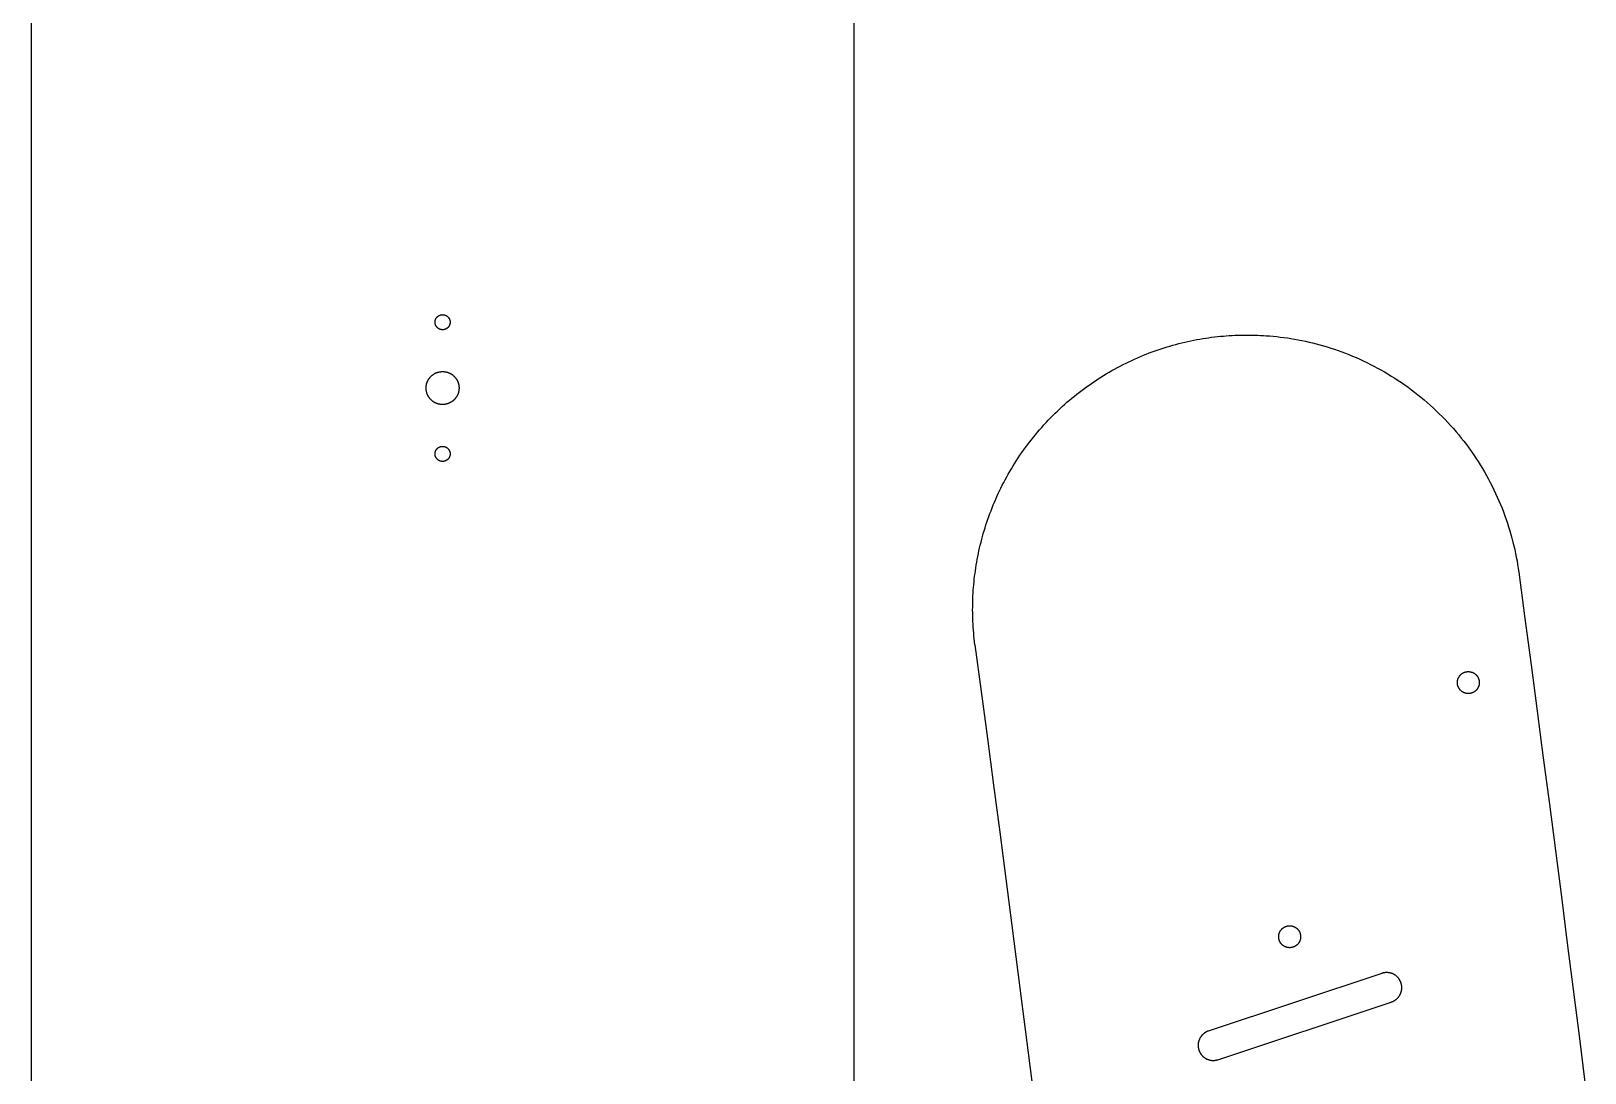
# Model space of a CAD drawing. Extents: x 20 to 1200, y -2407 to -64.
# Drawn here: x 50 to 616, y -900 to -520 of the extents above; entities that cross this region are included whole.
import ezdxf

# ---------------------------------------------------------------- set-up
doc = ezdxf.new("R2010")
doc.units = 0
doc.layers.add('DEFAULT', color=18, linetype='CONTINUOUS')

msp = doc.modelspace()

# ---------------------------------------------------------------- linework, layer by layer
at = {"layer": 'DEFAULT', "color": 18}
for p, q in [((50, -76), (50, -1224)), ((350, -1224), (350, -76)), ((542.3731, -863.3723), (479.1111, -884.4006)), ((482.5805, -894.8381), (545.8435, -873.8098))]:
    msp.add_line(p, q, dxfattribs=at)
for points in [[(200, -628.75, 0), (199.946, -628.749, 0), (199.891, -628.748, 0), (199.836, -628.745, 0), (199.78, -628.741, 0), (199.724, -628.736, 0), (199.668, -628.73, 0), (199.611, -628.722, 0), (199.555, -628.714, 0), (199.498, -628.704, 0), (199.441, -628.693, 0), (199.384, -628.68, 0), (199.326, -628.666, 0), (199.269, -628.651, 0), (199.212, -628.635, 0), (199.155, -628.617, 0), (199.098, -628.598, 0), (199.041, -628.577, 0), (198.984, -628.556, 0), (198.928, -628.532, 0), (198.872, -628.508, 0), (198.816, -628.482, 0), (198.76, -628.455, 0), (198.705, -628.426, 0), (198.651, -628.396, 0), (198.597, -628.365, 0), (198.543, -628.332, 0), (198.49, -628.299, 0), (198.438, -628.263, 0), (198.387, -628.227, 0), (198.336, -628.189, 0), (198.286, -628.15, 0), (198.237, -628.11, 0), (198.189, -628.069, 0), (198.141, -628.027, 0), (198.095, -627.983, 0), (198.05, -627.939, 0), (198.006, -627.893, 0), (197.962, -627.847, 0), (197.92, -627.799, 0), (197.879, -627.751, 0), (197.84, -627.702, 0), (197.801, -627.652, 0), (197.764, -627.601, 0), (197.728, -627.549, 0), (197.693, -627.497, 0), (197.659, -627.444, 0), (197.627, -627.39, 0), (197.596, -627.336, 0), (197.567, -627.281, 0), (197.538, -627.226, 0), (197.511, -627.17, 0), (197.486, -627.114, 0), (197.462, -627.058, 0), (197.439, -627.002, 0), (197.417, -626.945, 0), (197.397, -626.888, 0), (197.379, -626.831, 0), (197.361, -626.774, 0), (197.345, -626.716, 0), (197.33, -626.659, 0), (197.317, -626.602, 0), (197.305, -626.545, 0), (197.294, -626.488, 0), (197.284, -626.431, 0), (197.276, -626.374, 0), (197.268, -626.318, 0), (197.263, -626.262, 0), (197.258, -626.206, 0), (197.254, -626.151, 0), (197.252, -626.096, 0), (197.25, -626.041, 0), (197.25, -625.986, 0), (197.251, -625.932, 0), (197.253, -625.877, 0), (197.256, -625.822, 0), (197.26, -625.766, 0), (197.265, -625.71, 0), (197.272, -625.654, 0), (197.28, -625.597, 0), (197.289, -625.54, 0), (197.299, -625.484, 0), (197.31, -625.427, 0), (197.323, -625.369, 0), (197.337, -625.312, 0), (197.353, -625.255, 0), (197.37, -625.198, 0), (197.388, -625.141, 0), (197.407, -625.084, 0), (197.428, -625.027, 0), (197.45, -624.97, 0), (197.474, -624.914, 0), (197.499, -624.858, 0), (197.525, -624.802, 0), (197.552, -624.746, 0), (197.581, -624.691, 0), (197.612, -624.637, 0), (197.643, -624.583, 0), (197.676, -624.53, 0), (197.71, -624.477, 0), (197.746, -624.425, 0), (197.782, -624.374, 0), (197.82, -624.323, 0), (197.859, -624.274, 0), (197.9, -624.225, 0), (197.941, -624.177, 0), (197.984, -624.13, 0), (198.028, -624.084, 0), (198.072, -624.039, 0), (198.118, -623.995, 0), (198.165, -623.952, 0), (198.213, -623.91, 0), (198.261, -623.869, 0), (198.311, -623.83, 0), (198.361, -623.792, 0), (198.412, -623.755, 0), (198.464, -623.719, 0), (198.517, -623.684, 0), (198.57, -623.651, 0), (198.624, -623.619, 0), (198.678, -623.589, 0), (198.733, -623.559, 0), (198.788, -623.532, 0), (198.844, -623.505, 0), (198.9, -623.48, 0), (198.956, -623.456, 0), (199.013, -623.433, 0), (199.069, -623.412, 0), (199.126, -623.392, 0), (199.183, -623.374, 0), (199.241, -623.357, 0), (199.298, -623.341, 0), (199.355, -623.327, 0), (199.412, -623.314, 0), (199.469, -623.302, 0), (199.526, -623.291, 0), (199.583, -623.282, 0), (199.64, -623.274, 0), (199.696, -623.267, 0), (199.752, -623.261, 0), (199.808, -623.257, 0), (199.863, -623.253, 0), (199.918, -623.251, 0), (199.973, -623.25, 0), (200.027, -623.25, 0), (200.082, -623.251, 0), (200.137, -623.253, 0), (200.192, -623.257, 0), (200.248, -623.261, 0), (200.304, -623.267, 0), (200.36, -623.274, 0), (200.417, -623.282, 0), (200.474, -623.291, 0), (200.531, -623.302, 0), (200.588, -623.314, 0), (200.645, -623.327, 0), (200.702, -623.341, 0), (200.759, -623.357, 0), (200.817, -623.374, 0), (200.874, -623.392, 0), (200.931, -623.412, 0), (200.987, -623.433, 0), (201.044, -623.456, 0), (201.1, -623.48, 0), (201.156, -623.505, 0), (201.212, -623.532, 0), (201.267, -623.559, 0), (201.322, -623.589, 0), (201.376, -623.619, 0), (201.43, -623.651, 0), (201.483, -623.684, 0), (201.536, -623.719, 0), (201.588, -623.755, 0), (201.639, -623.792, 0), (201.689, -623.83, 0), (201.739, -623.869, 0), (201.787, -623.91, 0), (201.835, -623.952, 0), (201.882, -623.995, 0), (201.928, -624.039, 0), (201.972, -624.084, 0), (202.016, -624.13, 0), (202.059, -624.177, 0), (202.1, -624.225, 0), (202.141, -624.274, 0), (202.18, -624.323, 0), (202.218, -624.374, 0), (202.254, -624.425, 0), (202.29, -624.477, 0), (202.324, -624.53, 0), (202.357, -624.583, 0), (202.388, -624.637, 0), (202.419, -624.691, 0), (202.448, -624.746, 0), (202.475, -624.802, 0), (202.501, -624.858, 0), (202.526, -624.914, 0), (202.55, -624.97, 0), (202.572, -625.027, 0), (202.593, -625.084, 0), (202.612, -625.141, 0), (202.63, -625.198, 0), (202.647, -625.255, 0), (202.663, -625.312, 0), (202.677, -625.369, 0), (202.69, -625.427, 0), (202.701, -625.484, 0), (202.711, -625.54, 0), (202.72, -625.597, 0), (202.728, -625.654, 0), (202.735, -625.71, 0), (202.74, -625.766, 0), (202.744, -625.822, 0), (202.747, -625.877, 0), (202.749, -625.932, 0), (202.75, -625.986, 0), (202.75, -626.041, 0), (202.748, -626.096, 0), (202.746, -626.151, 0), (202.742, -626.206, 0), (202.737, -626.262, 0), (202.732, -626.318, 0), (202.724, -626.374, 0), (202.716, -626.431, 0), (202.706, -626.488, 0), (202.695, -626.545, 0), (202.683, -626.602, 0), (202.67, -626.659, 0), (202.655, -626.716, 0), (202.639, -626.774, 0), (202.621, -626.831, 0), (202.603, -626.888, 0), (202.583, -626.945, 0), (202.561, -627.002, 0), (202.538, -627.058, 0), (202.514, -627.114, 0), (202.489, -627.17, 0), (202.462, -627.226, 0), (202.433, -627.281, 0), (202.404, -627.336, 0), (202.373, -627.39, 0), (202.341, -627.444, 0), (202.307, -627.497, 0), (202.272, -627.549, 0), (202.236, -627.601, 0), (202.199, -627.652, 0), (202.16, -627.702, 0), (202.121, -627.751, 0), (202.08, -627.799, 0), (202.038, -627.847, 0), (201.994, -627.893, 0), (201.95, -627.939, 0), (201.905, -627.983, 0), (201.859, -628.027, 0), (201.811, -628.069, 0), (201.763, -628.11, 0), (201.714, -628.15, 0), (201.664, -628.189, 0), (201.613, -628.227, 0), (201.562, -628.263, 0), (201.51, -628.299, 0), (201.457, -628.332, 0), (201.403, -628.365, 0), (201.349, -628.396, 0), (201.295, -628.426, 0), (201.24, -628.455, 0), (201.184, -628.482, 0), (201.128, -628.508, 0), (201.072, -628.532, 0), (201.016, -628.556, 0), (200.959, -628.577, 0), (200.902, -628.598, 0), (200.845, -628.617, 0), (200.788, -628.635, 0), (200.731, -628.651, 0), (200.674, -628.666, 0), (200.616, -628.68, 0), (200.559, -628.693, 0), (200.502, -628.704, 0), (200.445, -628.714, 0), (200.389, -628.722, 0), (200.332, -628.73, 0), (200.276, -628.736, 0), (200.22, -628.741, 0), (200.164, -628.745, 0), (200.109, -628.748, 0), (200.054, -628.749, 0), (200, -628.75, 0)], [(394.071, -743.585, 0), (393.937, -742.511, 0), (393.815, -741.438, 0), (393.704, -740.368, 0), (393.606, -739.3, 0), (393.519, -738.236, 0), (393.444, -737.173, 0), (393.381, -736.115, 0), (393.329, -735.059, 0), (393.288, -734.007, 0), (393.259, -732.958, 0), (393.24, -731.913, 0), (393.233, -730.871, 0), (393.236, -729.834, 0), (393.25, -728.801, 0), (393.274, -727.772, 0), (393.309, -726.748, 0), (393.354, -725.728, 0), (393.409, -724.713, 0), (393.475, -723.703, 0), (393.55, -722.693, 0), (393.637, -721.68, 0), (393.733, -720.664, 0), (393.841, -719.645, 0), (393.96, -718.623, 0), (394.089, -717.598, 0), (394.23, -716.571, 0), (394.382, -715.541, 0), (394.546, -714.509, 0), (394.721, -713.474, 0), (394.907, -712.438, 0), (395.105, -711.4, 0), (395.315, -710.36, 0), (395.537, -709.319, 0), (395.77, -708.276, 0), (396.016, -707.233, 0), (396.274, -706.188, 0), (396.544, -705.143, 0), (396.826, -704.098, 0), (397.12, -703.052, 0), (397.427, -702.006, 0), (397.746, -700.96, 0), (398.077, -699.914, 0), (398.421, -698.869, 0), (398.778, -697.825, 0), (399.147, -696.782, 0), (399.529, -695.739, 0), (399.924, -694.698, 0), (400.331, -693.659, 0), (400.751, -692.622, 0), (401.184, -691.586, 0), (401.629, -690.553, 0), (402.087, -689.522, 0), (402.558, -688.494, 0), (403.042, -687.469, 0), (403.539, -686.447, 0), (404.048, -685.429, 0), (404.57, -684.414, 0), (405.105, -683.403, 0), (405.652, -682.396, 0), (406.213, -681.393, 0), (406.785, -680.395, 0), (407.371, -679.401, 0), (407.969, -678.413, 0), (408.579, -677.43, 0), (409.202, -676.452, 0), (409.837, -675.48, 0), (410.484, -674.514, 0), (411.144, -673.554, 0), (411.815, -672.6, 0), (412.499, -671.653, 0), (413.195, -670.713, 0), (413.902, -669.78, 0), (414.622, -668.854, 0), (415.352, -667.936, 0), (416.095, -667.025, 0), (416.849, -666.122, 0), (417.614, -665.228, 0), (418.39, -664.341, 0), (419.177, -663.464, 0), (419.975, -662.595, 0), (420.784, -661.735, 0), (421.603, -660.884, 0), (422.432, -660.042, 0), (423.272, -659.21, 0), (424.122, -658.387, 0), (424.982, -657.575, 0), (425.852, -656.772, 0), (426.731, -655.98, 0), (427.62, -655.198, 0), (428.517, -654.427, 0), (429.424, -653.666, 0), (430.34, -652.917, 0), (431.264, -652.178, 0), (432.197, -651.451, 0), (433.137, -650.735, 0), (434.086, -650.03, 0), (435.043, -649.337, 0), (436.007, -648.656, 0), (436.979, -647.986, 0), (437.957, -647.329, 0), (438.943, -646.683, 0), (439.935, -646.05, 0), (440.934, -645.429, 0), (441.939, -644.82, 0), (442.95, -644.224, 0), (443.967, -643.641, 0), (444.989, -643.07, 0), (446.017, -642.512, 0), (447.05, -641.966, 0), (448.088, -641.433, 0), (449.13, -640.914, 0), (450.177, -640.407, 0), (451.228, -639.913, 0), (452.282, -639.432, 0), (453.341, -638.964, 0), (454.403, -638.51, 0), (455.468, -638.068, 0), (456.536, -637.64, 0), (457.607, -637.224, 0), (458.68, -636.822, 0), (459.756, -636.433, 0), (460.834, -636.057, 0), (461.913, -635.694, 0), (462.994, -635.345, 0), (464.077, -635.008, 0), (465.16, -634.684, 0), (466.245, -634.374, 0), (467.33, -634.076, 0), (468.416, -633.792, 0), (469.501, -633.52, 0), (470.587, -633.261, 0), (471.673, -633.015, 0), (472.758, -632.782, 0), (473.843, -632.561, 0), (474.927, -632.353, 0), (476.009, -632.158, 0), (477.091, -631.975, 0), (478.171, -631.804, 0), (479.25, -631.646, 0), (480.326, -631.5, 0), (481.401, -631.366, 0), (482.473, -631.244, 0), (483.544, -631.134, 0), (484.611, -631.036, 0), (485.676, -630.949, 0), (486.738, -630.874, 0), (487.797, -630.811, 0), (488.853, -630.759, 0), (489.905, -630.719, 0), (490.954, -630.689, 0), (491.999, -630.671, 0), (493.04, -630.663, 0), (494.077, -630.667, 0), (495.11, -630.681, 0), (496.139, -630.706, 0), (497.163, -630.741, 0), (498.183, -630.786, 0), (499.198, -630.841, 0), (500.208, -630.907, 0)], [(500.208, -630.907, 0), (501.488, -631.005, 0), (502.773, -631.119, 0), (504.063, -631.252, 0), (505.358, -631.401, 0), (506.658, -631.569, 0), (507.961, -631.754, 0), (509.269, -631.957, 0), (510.579, -632.179, 0), (511.893, -632.42, 0), (513.21, -632.679, 0), (514.529, -632.957, 0), (515.85, -633.255, 0), (517.173, -633.571, 0), (518.497, -633.907, 0), (519.822, -634.263, 0), (521.147, -634.639, 0), (522.473, -635.034, 0), (523.798, -635.449, 0), (525.122, -635.884, 0), (526.445, -636.34, 0), (527.767, -636.816, 0), (529.086, -637.312, 0), (530.403, -637.828, 0), (531.717, -638.365, 0), (533.028, -638.923, 0), (534.334, -639.501, 0), (535.637, -640.099, 0), (536.934, -640.718, 0), (538.226, -641.357, 0), (539.513, -642.017, 0), (540.793, -642.698, 0), (542.067, -643.398, 0), (543.334, -644.119, 0), (544.593, -644.861, 0), (545.844, -645.622, 0), (547.086, -646.403, 0), (548.32, -647.204, 0), (549.544, -648.025, 0), (550.758, -648.866, 0), (551.961, -649.726, 0), (553.154, -650.605, 0), (554.336, -651.503, 0), (555.505, -652.42, 0), (556.663, -653.355, 0), (557.808, -654.309, 0), (558.94, -655.281, 0), (560.058, -656.27, 0), (561.163, -657.278, 0), (562.253, -658.302, 0), (563.328, -659.343, 0), (564.389, -660.401, 0), (565.434, -661.476, 0), (566.463, -662.566, 0), (567.476, -663.672, 0), (568.472, -664.792, 0), (569.452, -665.928, 0), (570.414, -667.079, 0), (571.359, -668.243, 0), (572.285, -669.421, 0), (573.194, -670.612, 0), (574.084, -671.816, 0), (574.956, -673.033, 0), (575.809, -674.261, 0), (576.642, -675.501, 0), (577.456, -676.753, 0), (578.25, -678.014, 0), (579.025, -679.286, 0), (579.78, -680.568, 0), (580.514, -681.859, 0), (581.228, -683.158, 0), (581.922, -684.466, 0), (582.595, -685.782, 0), (583.247, -687.105, 0), (583.879, -688.435, 0), (584.489, -689.771, 0), (585.079, -691.113, 0), (585.647, -692.461, 0), (586.195, -693.813, 0), (586.721, -695.17, 0), (587.227, -696.531, 0), (587.711, -697.895, 0), (588.174, -699.263, 0), (588.617, -700.633, 0), (589.038, -702.005, 0), (589.438, -703.379, 0), (589.817, -704.754, 0), (590.176, -706.129, 0), (590.514, -707.505, 0), (590.831, -708.881, 0), (591.128, -710.257, 0), (591.404, -711.631, 0), (591.661, -713.004, 0), (591.897, -714.375, 0), (592.113, -715.743, 0), (592.31, -717.109, 0)], [(200, -656, 0), (199.881, -655.999, 0), (199.762, -655.995, 0), (199.641, -655.989, 0), (199.52, -655.981, 0), (199.398, -655.97, 0), (199.275, -655.956, 0), (199.152, -655.94, 0), (199.028, -655.921, 0), (198.904, -655.899, 0), (198.78, -655.875, 0), (198.655, -655.847, 0), (198.53, -655.817, 0), (198.406, -655.784, 0), (198.281, -655.748, 0), (198.156, -655.71, 0), (198.032, -655.668, 0), (197.907, -655.623, 0), (197.784, -655.576, 0), (197.66, -655.525, 0), (197.538, -655.472, 0), (197.416, -655.415, 0), (197.295, -655.356, 0), (197.175, -655.293, 0), (197.056, -655.228, 0), (196.938, -655.16, 0), (196.821, -655.089, 0), (196.706, -655.015, 0), (196.592, -654.938, 0), (196.48, -654.859, 0), (196.369, -654.777, 0), (196.26, -654.692, 0), (196.153, -654.605, 0), (196.048, -654.515, 0), (195.945, -654.422, 0), (195.844, -654.327, 0), (195.745, -654.23, 0), (195.649, -654.131, 0), (195.554, -654.029, 0), (195.463, -653.926, 0), (195.373, -653.82, 0), (195.287, -653.713, 0), (195.202, -653.603, 0), (195.121, -653.492, 0), (195.042, -653.38, 0), (194.966, -653.265, 0), (194.893, -653.15, 0), (194.823, -653.033, 0), (194.755, -652.914, 0), (194.691, -652.795, 0), (194.629, -652.675, 0), (194.571, -652.554, 0), (194.515, -652.432, 0), (194.462, -652.309, 0), (194.412, -652.185, 0), (194.365, -652.062, 0), (194.321, -651.937, 0), (194.28, -651.813, 0), (194.242, -651.688, 0), (194.207, -651.563, 0), (194.175, -651.438, 0), (194.146, -651.314, 0), (194.119, -651.189, 0), (194.095, -651.065, 0), (194.074, -650.941, 0), (194.056, -650.817, 0), (194.04, -650.694, 0), (194.027, -650.572, 0), (194.017, -650.45, 0), (194.009, -650.329, 0), (194.004, -650.208, 0), (194.001, -650.089, 0), (194, -649.97, 0), (194.002, -649.851, 0), (194.006, -649.732, 0), (194.013, -649.611, 0), (194.022, -649.489, 0), (194.033, -649.367, 0), (194.048, -649.245, 0), (194.065, -649.121, 0), (194.084, -648.997, 0), (194.107, -648.873, 0), (194.132, -648.749, 0), (194.16, -648.624, 0), (194.191, -648.499, 0), (194.224, -648.374, 0), (194.261, -648.25, 0), (194.301, -648.125, 0), (194.343, -648.001, 0), (194.388, -647.876, 0), (194.437, -647.753, 0), (194.488, -647.63, 0), (194.542, -647.507, 0), (194.599, -647.386, 0), (194.66, -647.265, 0), (194.723, -647.145, 0), (194.789, -647.026, 0), (194.858, -646.909, 0), (194.929, -646.792, 0), (195.004, -646.677, 0), (195.081, -646.564, 0), (195.161, -646.452, 0), (195.244, -646.342, 0), (195.33, -646.233, 0), (195.418, -646.127, 0), (195.508, -646.022, 0), (195.601, -645.919, 0), (195.697, -645.819, 0), (195.794, -645.721, 0), (195.894, -645.625, 0), (195.996, -645.531, 0), (196.1, -645.44, 0), (196.206, -645.351, 0), (196.314, -645.265, 0), (196.424, -645.182, 0), (196.536, -645.101, 0), (196.649, -645.023, 0), (196.763, -644.948, 0), (196.879, -644.875, 0), (196.997, -644.806, 0), (197.115, -644.739, 0), (197.235, -644.675, 0), (197.355, -644.614, 0), (197.477, -644.556, 0), (197.599, -644.501, 0), (197.722, -644.449, 0), (197.846, -644.4, 0), (197.969, -644.354, 0), (198.094, -644.311, 0), (198.218, -644.271, 0), (198.343, -644.233, 0), (198.468, -644.199, 0), (198.593, -644.167, 0), (198.718, -644.139, 0), (198.842, -644.113, 0), (198.966, -644.09, 0), (199.09, -644.069, 0), (199.214, -644.052, 0), (199.337, -644.037, 0), (199.459, -644.024, 0), (199.581, -644.015, 0), (199.701, -644.007, 0), (199.822, -644.003, 0), (199.941, -644, 0), (200.059, -644, 0), (200.178, -644.003, 0), (200.299, -644.007, 0), (200.419, -644.015, 0), (200.541, -644.024, 0), (200.663, -644.037, 0), (200.786, -644.052, 0), (200.91, -644.069, 0), (201.034, -644.09, 0), (201.158, -644.113, 0), (201.282, -644.139, 0), (201.407, -644.167, 0), (201.532, -644.199, 0), (201.657, -644.233, 0), (201.782, -644.271, 0), (201.906, -644.311, 0), (202.031, -644.354, 0), (202.154, -644.4, 0), (202.278, -644.449, 0), (202.401, -644.501, 0), (202.523, -644.556, 0), (202.645, -644.614, 0), (202.765, -644.675, 0), (202.885, -644.739, 0), (203.003, -644.806, 0), (203.121, -644.875, 0), (203.237, -644.948, 0), (203.351, -645.023, 0), (203.464, -645.101, 0), (203.576, -645.182, 0), (203.686, -645.265, 0), (203.794, -645.351, 0), (203.9, -645.44, 0), (204.004, -645.531, 0), (204.106, -645.625, 0), (204.206, -645.721, 0), (204.303, -645.819, 0), (204.399, -645.919, 0), (204.492, -646.022, 0), (204.582, -646.127, 0), (204.67, -646.233, 0), (204.756, -646.342, 0), (204.839, -646.452, 0), (204.919, -646.564, 0), (204.996, -646.677, 0), (205.071, -646.792, 0), (205.142, -646.909, 0), (205.211, -647.026, 0), (205.277, -647.145, 0), (205.34, -647.265, 0), (205.401, -647.386, 0), (205.458, -647.507, 0), (205.512, -647.63, 0), (205.563, -647.753, 0), (205.612, -647.876, 0), (205.657, -648.001, 0), (205.699, -648.125, 0), (205.739, -648.25, 0), (205.776, -648.374, 0), (205.809, -648.499, 0), (205.84, -648.624, 0), (205.868, -648.749, 0), (205.893, -648.873, 0), (205.916, -648.997, 0), (205.935, -649.121, 0), (205.952, -649.245, 0), (205.967, -649.367, 0), (205.978, -649.489, 0), (205.987, -649.611, 0), (205.994, -649.732, 0), (205.998, -649.851, 0), (206, -649.97, 0), (205.999, -650.089, 0), (205.996, -650.208, 0), (205.991, -650.329, 0), (205.983, -650.45, 0), (205.973, -650.572, 0), (205.96, -650.694, 0), (205.944, -650.817, 0), (205.926, -650.941, 0), (205.905, -651.065, 0), (205.881, -651.189, 0), (205.854, -651.314, 0), (205.825, -651.438, 0), (205.793, -651.563, 0), (205.758, -651.688, 0), (205.72, -651.813, 0), (205.679, -651.937, 0), (205.635, -652.062, 0), (205.588, -652.185, 0), (205.538, -652.309, 0), (205.485, -652.432, 0), (205.429, -652.554, 0), (205.371, -652.675, 0), (205.309, -652.795, 0), (205.245, -652.914, 0), (205.177, -653.033, 0), (205.107, -653.15, 0), (205.034, -653.265, 0), (204.958, -653.38, 0), (204.879, -653.492, 0), (204.798, -653.603, 0), (204.713, -653.713, 0), (204.627, -653.82, 0), (204.537, -653.926, 0), (204.446, -654.029, 0), (204.351, -654.131, 0), (204.255, -654.23, 0), (204.156, -654.327, 0), (204.055, -654.422, 0), (203.952, -654.515, 0), (203.847, -654.605, 0), (203.74, -654.692, 0), (203.631, -654.777, 0), (203.52, -654.859, 0), (203.408, -654.938, 0), (203.294, -655.015, 0), (203.179, -655.089, 0), (203.062, -655.16, 0), (202.944, -655.228, 0), (202.825, -655.293, 0), (202.705, -655.356, 0), (202.584, -655.415, 0), (202.462, -655.472, 0), (202.34, -655.525, 0), (202.216, -655.576, 0), (202.093, -655.623, 0), (201.968, -655.668, 0), (201.844, -655.71, 0), (201.719, -655.748, 0), (201.594, -655.784, 0), (201.47, -655.817, 0), (201.345, -655.847, 0), (201.22, -655.875, 0), (201.096, -655.899, 0), (200.972, -655.921, 0), (200.848, -655.94, 0), (200.725, -655.956, 0), (200.602, -655.97, 0), (200.48, -655.981, 0), (200.359, -655.989, 0), (200.238, -655.995, 0), (200.119, -655.999, 0), (200, -656, 0)], [(200, -676.75, 0), (199.946, -676.749, 0), (199.891, -676.748, 0), (199.836, -676.745, 0), (199.78, -676.741, 0), (199.724, -676.736, 0), (199.668, -676.73, 0), (199.611, -676.722, 0), (199.555, -676.714, 0), (199.498, -676.704, 0), (199.441, -676.693, 0), (199.384, -676.68, 0), (199.326, -676.666, 0), (199.269, -676.651, 0), (199.212, -676.635, 0), (199.155, -676.617, 0), (199.098, -676.598, 0), (199.041, -676.577, 0), (198.984, -676.556, 0), (198.928, -676.532, 0), (198.872, -676.508, 0), (198.816, -676.482, 0), (198.76, -676.455, 0), (198.705, -676.426, 0), (198.651, -676.396, 0), (198.597, -676.365, 0), (198.543, -676.332, 0), (198.49, -676.299, 0), (198.438, -676.263, 0), (198.387, -676.227, 0), (198.336, -676.189, 0), (198.286, -676.15, 0), (198.237, -676.11, 0), (198.189, -676.069, 0), (198.141, -676.027, 0), (198.095, -675.983, 0), (198.05, -675.939, 0), (198.006, -675.893, 0), (197.962, -675.847, 0), (197.92, -675.799, 0), (197.879, -675.751, 0), (197.84, -675.702, 0), (197.801, -675.652, 0), (197.764, -675.601, 0), (197.728, -675.549, 0), (197.693, -675.497, 0), (197.659, -675.444, 0), (197.627, -675.39, 0), (197.596, -675.336, 0), (197.567, -675.281, 0), (197.538, -675.226, 0), (197.511, -675.17, 0), (197.486, -675.114, 0), (197.462, -675.058, 0), (197.439, -675.002, 0), (197.417, -674.945, 0), (197.397, -674.888, 0), (197.379, -674.831, 0), (197.361, -674.774, 0), (197.345, -674.716, 0), (197.33, -674.659, 0), (197.317, -674.602, 0), (197.305, -674.545, 0), (197.294, -674.488, 0), (197.284, -674.431, 0), (197.276, -674.374, 0), (197.268, -674.318, 0), (197.263, -674.262, 0), (197.258, -674.206, 0), (197.254, -674.151, 0), (197.252, -674.096, 0), (197.25, -674.041, 0), (197.25, -673.986, 0), (197.251, -673.932, 0), (197.253, -673.877, 0), (197.256, -673.822, 0), (197.26, -673.766, 0), (197.265, -673.71, 0), (197.272, -673.654, 0), (197.28, -673.597, 0), (197.289, -673.54, 0), (197.299, -673.484, 0), (197.31, -673.427, 0), (197.323, -673.369, 0), (197.337, -673.312, 0), (197.353, -673.255, 0), (197.37, -673.198, 0), (197.388, -673.141, 0), (197.407, -673.084, 0), (197.428, -673.027, 0), (197.45, -672.97, 0), (197.474, -672.914, 0), (197.499, -672.858, 0), (197.525, -672.802, 0), (197.552, -672.746, 0), (197.581, -672.691, 0), (197.612, -672.637, 0), (197.643, -672.583, 0), (197.676, -672.53, 0), (197.71, -672.477, 0), (197.746, -672.425, 0), (197.782, -672.374, 0), (197.82, -672.323, 0), (197.859, -672.274, 0), (197.9, -672.225, 0), (197.941, -672.177, 0), (197.984, -672.13, 0), (198.028, -672.084, 0), (198.072, -672.039, 0), (198.118, -671.995, 0), (198.165, -671.952, 0), (198.213, -671.91, 0), (198.261, -671.869, 0), (198.311, -671.83, 0), (198.361, -671.792, 0), (198.412, -671.755, 0), (198.464, -671.719, 0), (198.517, -671.684, 0), (198.57, -671.651, 0), (198.624, -671.619, 0), (198.678, -671.589, 0), (198.733, -671.559, 0), (198.788, -671.532, 0), (198.844, -671.505, 0), (198.9, -671.48, 0), (198.956, -671.456, 0), (199.013, -671.433, 0), (199.069, -671.412, 0), (199.126, -671.392, 0), (199.183, -671.374, 0), (199.241, -671.357, 0), (199.298, -671.341, 0), (199.355, -671.327, 0), (199.412, -671.314, 0), (199.469, -671.302, 0), (199.526, -671.291, 0), (199.583, -671.282, 0), (199.64, -671.274, 0), (199.696, -671.267, 0), (199.752, -671.261, 0), (199.808, -671.257, 0), (199.863, -671.253, 0), (199.918, -671.251, 0), (199.973, -671.25, 0), (200.027, -671.25, 0), (200.082, -671.251, 0), (200.137, -671.253, 0), (200.192, -671.257, 0), (200.248, -671.261, 0), (200.304, -671.267, 0), (200.36, -671.274, 0), (200.417, -671.282, 0), (200.474, -671.291, 0), (200.531, -671.302, 0), (200.588, -671.314, 0), (200.645, -671.327, 0), (200.702, -671.341, 0), (200.759, -671.357, 0), (200.817, -671.374, 0), (200.874, -671.392, 0), (200.931, -671.412, 0), (200.987, -671.433, 0), (201.044, -671.456, 0), (201.1, -671.48, 0), (201.156, -671.505, 0), (201.212, -671.532, 0), (201.267, -671.559, 0), (201.322, -671.589, 0), (201.376, -671.619, 0), (201.43, -671.651, 0), (201.483, -671.684, 0), (201.536, -671.719, 0), (201.588, -671.755, 0), (201.639, -671.792, 0), (201.689, -671.83, 0), (201.739, -671.869, 0), (201.787, -671.91, 0), (201.835, -671.952, 0), (201.882, -671.995, 0), (201.928, -672.039, 0), (201.972, -672.084, 0), (202.016, -672.13, 0), (202.059, -672.177, 0), (202.1, -672.225, 0), (202.141, -672.274, 0), (202.18, -672.323, 0), (202.218, -672.374, 0), (202.254, -672.425, 0), (202.29, -672.477, 0), (202.324, -672.53, 0), (202.357, -672.583, 0), (202.388, -672.637, 0), (202.419, -672.691, 0), (202.448, -672.746, 0), (202.475, -672.802, 0), (202.501, -672.858, 0), (202.526, -672.914, 0), (202.55, -672.97, 0), (202.572, -673.027, 0), (202.593, -673.084, 0), (202.612, -673.141, 0), (202.63, -673.198, 0), (202.647, -673.255, 0), (202.663, -673.312, 0), (202.677, -673.369, 0), (202.69, -673.427, 0), (202.701, -673.484, 0), (202.711, -673.54, 0), (202.72, -673.597, 0), (202.728, -673.654, 0), (202.735, -673.71, 0), (202.74, -673.766, 0), (202.744, -673.822, 0), (202.747, -673.877, 0), (202.749, -673.932, 0), (202.75, -673.986, 0), (202.75, -674.041, 0), (202.748, -674.096, 0), (202.746, -674.151, 0), (202.742, -674.206, 0), (202.737, -674.262, 0), (202.732, -674.318, 0), (202.724, -674.374, 0), (202.716, -674.431, 0), (202.706, -674.488, 0), (202.695, -674.545, 0), (202.683, -674.602, 0), (202.67, -674.659, 0), (202.655, -674.716, 0), (202.639, -674.774, 0), (202.621, -674.831, 0), (202.603, -674.888, 0), (202.583, -674.945, 0), (202.561, -675.002, 0), (202.538, -675.058, 0), (202.514, -675.114, 0), (202.489, -675.17, 0), (202.462, -675.226, 0), (202.433, -675.281, 0), (202.404, -675.336, 0), (202.373, -675.39, 0), (202.341, -675.444, 0), (202.307, -675.497, 0), (202.272, -675.549, 0), (202.236, -675.601, 0), (202.199, -675.652, 0), (202.16, -675.702, 0), (202.121, -675.751, 0), (202.08, -675.799, 0), (202.038, -675.847, 0), (201.994, -675.893, 0), (201.95, -675.939, 0), (201.905, -675.983, 0), (201.859, -676.027, 0), (201.811, -676.069, 0), (201.763, -676.11, 0), (201.714, -676.15, 0), (201.664, -676.189, 0), (201.613, -676.227, 0), (201.562, -676.263, 0), (201.51, -676.299, 0), (201.457, -676.332, 0), (201.403, -676.365, 0), (201.349, -676.396, 0), (201.295, -676.426, 0), (201.24, -676.455, 0), (201.184, -676.482, 0), (201.128, -676.508, 0), (201.072, -676.532, 0), (201.016, -676.556, 0), (200.959, -676.577, 0), (200.902, -676.598, 0), (200.845, -676.617, 0), (200.788, -676.635, 0), (200.731, -676.651, 0), (200.674, -676.666, 0), (200.616, -676.68, 0), (200.559, -676.693, 0), (200.502, -676.704, 0), (200.445, -676.714, 0), (200.389, -676.722, 0), (200.332, -676.73, 0), (200.276, -676.736, 0), (200.22, -676.741, 0), (200.164, -676.745, 0), (200.109, -676.748, 0), (200.054, -676.749, 0), (200, -676.75, 0)], [(592.31, -717.109, 0), (594.562, -734.021, 0), (596.803, -750.931, 0), (599.031, -767.839, 0), (601.247, -784.744, 0), (603.451, -801.648, 0), (605.643, -818.55, 0), (607.822, -835.449, 0), (609.99, -852.347, 0), (612.145, -869.243, 0), (614.288, -886.136, 0), (616.418, -903.027, 0)], [(394.071, -743.585, 0), (396.344, -760.653, 0), (398.605, -777.718, 0), (400.853, -794.781, 0), (403.089, -811.842, 0), (405.312, -828.901, 0), (407.523, -845.958, 0), (409.721, -863.013, 0), (411.906, -880.065, 0), (414.079, -897.116, 0), (416.24, -914.165, 0)], [(574.199, -753.374, 0), (574.278, -753.381, 0), (574.357, -753.389, 0), (574.437, -753.398, 0), (574.517, -753.41, 0), (574.598, -753.423, 0), (574.679, -753.437, 0), (574.76, -753.454, 0), (574.841, -753.472, 0), (574.923, -753.492, 0), (575.004, -753.515, 0), (575.086, -753.538, 0), (575.167, -753.564, 0), (575.249, -753.592, 0), (575.33, -753.622, 0), (575.411, -753.653, 0), (575.492, -753.687, 0), (575.573, -753.722, 0), (575.653, -753.76, 0), (575.732, -753.799, 0), (575.812, -753.84, 0), (575.89, -753.884, 0), (575.968, -753.929, 0), (576.045, -753.976, 0), (576.121, -754.025, 0), (576.196, -754.076, 0), (576.27, -754.128, 0), (576.344, -754.183, 0), (576.416, -754.239, 0), (576.487, -754.297, 0), (576.556, -754.357, 0), (576.625, -754.418, 0), (576.692, -754.481, 0), (576.758, -754.546, 0), (576.822, -754.612, 0), (576.885, -754.68, 0), (576.946, -754.749, 0), (577.006, -754.82, 0), (577.064, -754.892, 0), (577.12, -754.965, 0), (577.174, -755.039, 0), (577.227, -755.115, 0), (577.278, -755.191, 0), (577.327, -755.269, 0), (577.374, -755.348, 0), (577.419, -755.427, 0), (577.462, -755.508, 0), (577.504, -755.589, 0), (577.543, -755.67, 0), (577.58, -755.753, 0), (577.616, -755.836, 0), (577.649, -755.919, 0), (577.681, -756.003, 0), (577.71, -756.087, 0), (577.737, -756.171, 0), (577.763, -756.256, 0), (577.786, -756.34, 0), (577.808, -756.425, 0), (577.827, -756.51, 0), (577.845, -756.595, 0), (577.86, -756.679, 0), (577.874, -756.763, 0), (577.886, -756.847, 0), (577.896, -756.931, 0), (577.904, -757.015, 0), (577.911, -757.098, 0), (577.915, -757.18, 0), (577.918, -757.262, 0), (577.92, -757.344, 0), (577.919, -757.425, 0), (577.917, -757.505, 0), (577.914, -757.585, 0), (577.908, -757.663, 0), (577.902, -757.742, 0), (577.893, -757.822, 0), (577.883, -757.902, 0), (577.872, -757.982, 0), (577.858, -758.063, 0), (577.843, -758.144, 0), (577.826, -758.225, 0), (577.807, -758.307, 0), (577.787, -758.388, 0), (577.764, -758.47, 0), (577.74, -758.551, 0), (577.713, -758.633, 0), (577.685, -758.714, 0), (577.655, -758.796, 0), (577.623, -758.877, 0), (577.589, -758.957, 0), (577.553, -759.038, 0), (577.515, -759.118, 0), (577.475, -759.197, 0), (577.433, -759.276, 0), (577.39, -759.354, 0), (577.344, -759.432, 0), (577.296, -759.509, 0), (577.247, -759.585, 0), (577.196, -759.66, 0), (577.143, -759.734, 0), (577.088, -759.807, 0), (577.031, -759.879, 0), (576.973, -759.949, 0), (576.912, -760.019, 0), (576.85, -760.087, 0), (576.787, -760.154, 0), (576.722, -760.219, 0), (576.655, -760.283, 0), (576.587, -760.345, 0), (576.518, -760.406, 0), (576.447, -760.465, 0), (576.375, -760.523, 0), (576.301, -760.579, 0), (576.226, -760.633, 0), (576.15, -760.685, 0), (576.074, -760.735, 0), (575.996, -760.784, 0), (575.917, -760.83, 0), (575.837, -760.875, 0), (575.757, -760.918, 0), (575.675, -760.959, 0), (575.593, -760.998, 0), (575.511, -761.035, 0), (575.428, -761.069, 0), (575.344, -761.102, 0), (575.261, -761.133, 0), (575.176, -761.162, 0), (575.092, -761.189, 0), (575.007, -761.214, 0), (574.923, -761.237, 0), (574.838, -761.258, 0), (574.753, -761.277, 0), (574.669, -761.294, 0), (574.584, -761.309, 0), (574.5, -761.322, 0), (574.416, -761.334, 0), (574.332, -761.343, 0), (574.249, -761.351, 0), (574.166, -761.357, 0), (574.083, -761.361, 0), (574.002, -761.364, 0), (573.92, -761.365, 0), (573.84, -761.364, 0), (573.759, -761.361, 0), (573.68, -761.358, 0), (573.601, -761.352, 0), (573.522, -761.345, 0), (573.442, -761.336, 0), (573.362, -761.326, 0), (573.282, -761.314, 0), (573.201, -761.3, 0), (573.12, -761.284, 0), (573.039, -761.267, 0), (572.957, -761.247, 0), (572.876, -761.226, 0), (572.794, -761.203, 0), (572.713, -761.178, 0), (572.631, -761.151, 0), (572.55, -761.123, 0), (572.468, -761.092, 0), (572.387, -761.06, 0), (572.307, -761.025, 0), (572.226, -760.989, 0), (572.147, -760.95, 0), (572.067, -760.91, 0), (571.989, -760.868, 0), (571.91, -760.823, 0), (571.833, -760.777, 0), (571.757, -760.729, 0), (571.681, -760.679, 0), (571.606, -760.628, 0), (571.532, -760.574, 0), (571.46, -760.519, 0), (571.388, -760.462, 0), (571.318, -760.403, 0), (571.248, -760.342, 0), (571.181, -760.28, 0), (571.114, -760.216, 0), (571.049, -760.15, 0), (570.986, -760.083, 0), (570.924, -760.015, 0), (570.863, -759.945, 0), (570.805, -759.874, 0), (570.747, -759.801, 0), (570.692, -759.727, 0), (570.639, -759.653, 0), (570.587, -759.576, 0), (570.537, -759.499, 0), (570.489, -759.421, 0), (570.443, -759.342, 0), (570.398, -759.262, 0), (570.356, -759.181, 0), (570.316, -759.1, 0), (570.277, -759.018, 0), (570.241, -758.935, 0), (570.207, -758.852, 0), (570.174, -758.769, 0), (570.144, -758.685, 0), (570.115, -758.6, 0), (570.089, -758.516, 0), (570.064, -758.431, 0), (570.042, -758.347, 0), (570.022, -758.262, 0), (570.003, -758.177, 0), (569.986, -758.093, 0), (569.972, -758.008, 0), (569.959, -757.924, 0), (569.948, -757.84, 0), (569.939, -757.756, 0), (569.932, -757.673, 0), (569.926, -757.59, 0), (569.922, -757.508, 0), (569.92, -757.426, 0), (569.92, -757.345, 0), (569.921, -757.264, 0), (569.924, -757.185, 0), (569.928, -757.105, 0), (569.934, -757.027, 0), (569.942, -756.947, 0), (569.951, -756.868, 0), (569.962, -756.787, 0), (569.974, -756.707, 0), (569.988, -756.626, 0), (570.005, -756.545, 0), (570.022, -756.464, 0), (570.042, -756.382, 0), (570.064, -756.301, 0), (570.087, -756.219, 0), (570.113, -756.137, 0), (570.14, -756.056, 0), (570.169, -755.974, 0), (570.2, -755.893, 0), (570.233, -755.812, 0), (570.268, -755.732, 0), (570.305, -755.651, 0), (570.344, -755.572, 0), (570.385, -755.493, 0), (570.428, -755.414, 0), (570.472, -755.336, 0), (570.519, -755.259, 0), (570.567, -755.183, 0), (570.618, -755.107, 0), (570.67, -755.033, 0), (570.724, -754.959, 0), (570.78, -754.887, 0), (570.837, -754.815, 0), (570.897, -754.745, 0), (570.958, -754.676, 0), (571.02, -754.609, 0), (571.085, -754.543, 0), (571.151, -754.478, 0), (571.218, -754.415, 0), (571.287, -754.353, 0), (571.357, -754.293, 0), (571.429, -754.235, 0), (571.501, -754.178, 0), (571.575, -754.124, 0), (571.651, -754.07, 0), (571.727, -754.019, 0), (571.805, -753.97, 0), (571.883, -753.922, 0), (571.962, -753.876, 0), (572.042, -753.833, 0), (572.123, -753.791, 0), (572.205, -753.751, 0), (572.287, -753.713, 0), (572.37, -753.677, 0), (572.453, -753.643, 0), (572.537, -753.611, 0), (572.621, -753.581, 0), (572.705, -753.554, 0), (572.79, -753.528, 0), (572.874, -753.504, 0), (572.959, -753.482, 0), (573.044, -753.462, 0), (573.128, -753.444, 0), (573.213, -753.428, 0), (573.297, -753.413, 0), (573.381, -753.401, 0), (573.465, -753.391, 0), (573.549, -753.382, 0), (573.632, -753.375, 0), (573.715, -753.37, 0), (573.797, -753.367, 0), (573.878, -753.365, 0), (573.96, -753.365, 0), (574.04, -753.366, 0), (574.12, -753.37, 0), (574.199, -753.374, 0)], [(509.066, -846.017, 0), (509.145, -846.023, 0), (509.224, -846.031, 0), (509.304, -846.04, 0), (509.384, -846.052, 0), (509.465, -846.065, 0), (509.546, -846.08, 0), (509.627, -846.096, 0), (509.708, -846.114, 0), (509.79, -846.135, 0), (509.871, -846.157, 0), (509.953, -846.181, 0), (510.034, -846.207, 0), (510.116, -846.234, 0), (510.197, -846.264, 0), (510.278, -846.296, 0), (510.359, -846.329, 0), (510.44, -846.365, 0), (510.52, -846.402, 0), (510.599, -846.441, 0), (510.678, -846.483, 0), (510.757, -846.526, 0), (510.835, -846.571, 0), (510.912, -846.618, 0), (510.988, -846.667, 0), (511.063, -846.718, 0), (511.137, -846.77, 0), (511.21, -846.825, 0), (511.283, -846.881, 0), (511.354, -846.939, 0), (511.423, -846.999, 0), (511.492, -847.06, 0), (511.559, -847.124, 0), (511.625, -847.188, 0), (511.689, -847.254, 0), (511.752, -847.322, 0), (511.813, -847.391, 0), (511.873, -847.462, 0), (511.931, -847.534, 0), (511.987, -847.607, 0), (512.041, -847.681, 0), (512.094, -847.757, 0), (512.145, -847.834, 0), (512.194, -847.911, 0), (512.241, -847.99, 0), (512.286, -848.069, 0), (512.329, -848.15, 0), (512.371, -848.231, 0), (512.41, -848.313, 0), (512.447, -848.395, 0), (512.483, -848.478, 0), (512.516, -848.561, 0), (512.548, -848.645, 0), (512.577, -848.729, 0), (512.604, -848.813, 0), (512.63, -848.898, 0), (512.653, -848.983, 0), (512.675, -849.067, 0), (512.694, -849.152, 0), (512.712, -849.237, 0), (512.727, -849.321, 0), (512.741, -849.406, 0), (512.753, -849.49, 0), (512.763, -849.573, 0), (512.771, -849.657, 0), (512.778, -849.74, 0), (512.782, -849.823, 0), (512.785, -849.905, 0), (512.787, -849.986, 0), (512.786, -850.067, 0), (512.784, -850.147, 0), (512.781, -850.227, 0), (512.775, -850.306, 0), (512.769, -850.385, 0), (512.76, -850.464, 0), (512.75, -850.544, 0), (512.739, -850.624, 0), (512.725, -850.705, 0), (512.71, -850.786, 0), (512.693, -850.867, 0), (512.674, -850.949, 0), (512.653, -851.03, 0), (512.631, -851.112, 0), (512.607, -851.194, 0), (512.58, -851.275, 0), (512.552, -851.357, 0), (512.522, -851.438, 0), (512.49, -851.519, 0), (512.456, -851.6, 0), (512.42, -851.68, 0), (512.382, -851.76, 0), (512.342, -851.84, 0), (512.3, -851.918, 0), (512.257, -851.997, 0), (512.211, -852.074, 0), (512.163, -852.151, 0), (512.114, -852.227, 0), (512.063, -852.302, 0), (512.01, -852.376, 0), (511.955, -852.449, 0), (511.898, -852.521, 0), (511.839, -852.591, 0), (511.779, -852.661, 0), (511.717, -852.729, 0), (511.654, -852.796, 0), (511.589, -852.861, 0), (511.522, -852.925, 0), (511.454, -852.988, 0), (511.385, -853.048, 0), (511.314, -853.108, 0), (511.241, -853.165, 0), (511.168, -853.221, 0), (511.093, -853.275, 0), (511.017, -853.327, 0), (510.941, -853.377, 0), (510.863, -853.426, 0), (510.784, -853.473, 0), (510.704, -853.517, 0), (510.624, -853.56, 0), (510.542, -853.601, 0), (510.46, -853.64, 0), (510.378, -853.677, 0), (510.295, -853.712, 0), (510.211, -853.745, 0), (510.128, -853.775, 0), (510.043, -853.804, 0), (509.959, -853.831, 0), (509.874, -853.856, 0), (509.79, -853.879, 0), (509.705, -853.9, 0), (509.62, -853.919, 0), (509.536, -853.936, 0), (509.451, -853.951, 0), (509.367, -853.965, 0), (509.283, -853.976, 0), (509.199, -853.986, 0), (509.116, -853.993, 0), (509.033, -853.999, 0), (508.95, -854.004, 0), (508.869, -854.006, 0), (508.787, -854.007, 0), (508.706, -854.006, 0), (508.626, -854.004, 0), (508.547, -854, 0), (508.468, -853.994, 0), (508.389, -853.987, 0), (508.309, -853.978, 0), (508.229, -853.968, 0), (508.149, -853.956, 0), (508.068, -853.942, 0), (507.987, -853.926, 0), (507.906, -853.909, 0), (507.824, -853.889, 0), (507.743, -853.868, 0), (507.661, -853.845, 0), (507.58, -853.82, 0), (507.498, -853.794, 0), (507.417, -853.765, 0), (507.335, -853.734, 0), (507.254, -853.702, 0), (507.174, -853.667, 0), (507.093, -853.631, 0), (507.014, -853.592, 0), (506.934, -853.552, 0), (506.855, -853.51, 0), (506.777, -853.466, 0), (506.7, -853.42, 0), (506.623, -853.372, 0), (506.548, -853.322, 0), (506.473, -853.27, 0), (506.399, -853.216, 0), (506.327, -853.161, 0), (506.255, -853.104, 0), (506.185, -853.045, 0), (506.115, -852.984, 0), (506.048, -852.922, 0), (505.981, -852.858, 0), (505.916, -852.793, 0), (505.853, -852.726, 0), (505.791, -852.657, 0), (505.73, -852.587, 0), (505.671, -852.516, 0), (505.614, -852.444, 0), (505.559, -852.37, 0), (505.505, -852.295, 0), (505.454, -852.219, 0), (505.404, -852.141, 0), (505.356, -852.063, 0), (505.31, -851.984, 0), (505.265, -851.904, 0), (505.223, -851.824, 0), (505.183, -851.742, 0), (505.144, -851.66, 0), (505.108, -851.578, 0), (505.073, -851.494, 0), (505.041, -851.411, 0), (505.011, -851.327, 0), (504.982, -851.243, 0), (504.956, -851.158, 0), (504.931, -851.074, 0), (504.909, -850.989, 0), (504.889, -850.904, 0), (504.87, -850.819, 0), (504.853, -850.735, 0), (504.839, -850.65, 0), (504.826, -850.566, 0), (504.815, -850.482, 0), (504.806, -850.399, 0), (504.799, -850.315, 0), (504.793, -850.233, 0), (504.789, -850.15, 0), (504.787, -850.068, 0), (504.787, -849.987, 0), (504.788, -849.907, 0), (504.791, -849.827, 0), (504.795, -849.748, 0), (504.801, -849.669, 0), (504.808, -849.589, 0), (504.818, -849.51, 0), (504.828, -849.43, 0), (504.841, -849.349, 0), (504.855, -849.268, 0), (504.872, -849.187, 0), (504.889, -849.106, 0), (504.909, -849.024, 0), (504.931, -848.943, 0), (504.954, -848.861, 0), (504.98, -848.779, 0), (505.007, -848.698, 0), (505.036, -848.617, 0), (505.067, -848.535, 0), (505.1, -848.454, 0), (505.135, -848.374, 0), (505.172, -848.294, 0), (505.211, -848.214, 0), (505.252, -848.135, 0), (505.295, -848.056, 0), (505.339, -847.978, 0), (505.386, -847.901, 0), (505.434, -847.825, 0), (505.485, -847.749, 0), (505.537, -847.675, 0), (505.591, -847.601, 0), (505.647, -847.529, 0), (505.704, -847.458, 0), (505.764, -847.387, 0), (505.825, -847.319, 0), (505.887, -847.251, 0), (505.952, -847.185, 0), (506.017, -847.12, 0), (506.085, -847.057, 0), (506.154, -846.996, 0), (506.224, -846.936, 0), (506.295, -846.877, 0), (506.368, -846.821, 0), (506.442, -846.766, 0), (506.518, -846.713, 0), (506.594, -846.661, 0), (506.671, -846.612, 0), (506.75, -846.564, 0), (506.829, -846.519, 0), (506.909, -846.475, 0), (506.99, -846.433, 0), (507.072, -846.393, 0), (507.154, -846.355, 0), (507.237, -846.319, 0), (507.32, -846.285, 0), (507.404, -846.254, 0), (507.488, -846.224, 0), (507.572, -846.196, 0), (507.656, -846.17, 0), (507.741, -846.146, 0), (507.826, -846.124, 0), (507.911, -846.104, 0), (507.995, -846.086, 0), (508.08, -846.07, 0), (508.164, -846.056, 0), (508.248, -846.043, 0), (508.332, -846.033, 0), (508.416, -846.024, 0), (508.499, -846.017, 0), (508.582, -846.012, 0), (508.664, -846.009, 0), (508.745, -846.007, 0), (508.826, -846.007, 0), (508.907, -846.009, 0), (508.987, -846.012, 0), (509.066, -846.017, 0)], [(544.55, -863.085, 0), (544.528, -863.084, 0), (544.507, -863.082, 0), (544.485, -863.081, 0), (544.463, -863.08, 0), (544.441, -863.079, 0), (544.419, -863.078, 0), (544.397, -863.077, 0), (544.375, -863.076, 0), (544.353, -863.075, 0), (544.331, -863.074, 0), (544.309, -863.074, 0), (544.287, -863.073, 0), (544.265, -863.073, 0), (544.242, -863.072, 0), (544.22, -863.072, 0), (544.198, -863.072, 0), (544.175, -863.072, 0), (544.153, -863.072, 0), (544.131, -863.072, 0), (544.108, -863.072, 0), (544.086, -863.072, 0), (544.063, -863.073, 0), (544.041, -863.073, 0), (544.018, -863.074, 0), (543.996, -863.074, 0), (543.973, -863.075, 0), (543.95, -863.076, 0), (543.928, -863.077, 0), (543.905, -863.078, 0), (543.882, -863.079, 0), (543.86, -863.08, 0), (543.837, -863.082, 0), (543.814, -863.083, 0), (543.791, -863.085, 0), (543.768, -863.086, 0), (543.745, -863.088, 0), (543.722, -863.09, 0), (543.699, -863.092, 0), (543.676, -863.094, 0), (543.654, -863.096, 0), (543.631, -863.098, 0), (543.607, -863.1, 0), (543.584, -863.103, 0), (543.561, -863.105, 0), (543.538, -863.108, 0), (543.515, -863.11, 0), (543.492, -863.113, 0), (543.469, -863.116, 0), (543.446, -863.119, 0), (543.423, -863.122, 0), (543.399, -863.126, 0), (543.376, -863.129, 0), (543.353, -863.132, 0), (543.33, -863.136, 0), (543.306, -863.139, 0), (543.283, -863.143, 0), (543.26, -863.147, 0), (543.237, -863.151, 0), (543.213, -863.155, 0), (543.19, -863.159, 0), (543.167, -863.163, 0), (543.143, -863.168, 0), (543.12, -863.172, 0), (543.097, -863.177, 0), (543.073, -863.181, 0), (543.05, -863.186, 0), (543.027, -863.191, 0), (543.003, -863.196, 0), (542.98, -863.201, 0), (542.956, -863.207, 0), (542.933, -863.212, 0), (542.91, -863.217, 0), (542.886, -863.223, 0), (542.863, -863.228, 0), (542.84, -863.234, 0), (542.816, -863.24, 0), (542.793, -863.246, 0), (542.769, -863.252, 0), (542.746, -863.258, 0), (542.723, -863.265, 0), (542.699, -863.271, 0), (542.676, -863.278, 0), (542.653, -863.284, 0), (542.629, -863.291, 0), (542.606, -863.298, 0), (542.583, -863.305, 0), (542.559, -863.312, 0), (542.536, -863.319, 0), (542.513, -863.326, 0), (542.489, -863.334, 0), (542.466, -863.341, 0), (542.443, -863.349, 0), (542.42, -863.357, 0), (542.396, -863.364, 0), (542.373, -863.372, 0)], [(545.843, -873.81, 0), (545.935, -873.78, 0), (546.026, -873.748, 0), (546.117, -873.714, 0), (546.208, -873.679, 0), (546.298, -873.642, 0), (546.388, -873.603, 0), (546.477, -873.563, 0), (546.566, -873.521, 0), (546.654, -873.477, 0), (546.742, -873.431, 0), (546.829, -873.384, 0), (546.915, -873.335, 0), (547.001, -873.285, 0), (547.086, -873.233, 0), (547.17, -873.179, 0), (547.253, -873.124, 0), (547.335, -873.067, 0), (547.416, -873.009, 0), (547.497, -872.949, 0), (547.576, -872.888, 0), (547.654, -872.825, 0), (547.731, -872.761, 0), (547.806, -872.695, 0), (547.881, -872.628, 0), (547.954, -872.56, 0), (548.026, -872.49, 0), (548.097, -872.419, 0), (548.166, -872.347, 0), (548.234, -872.274, 0), (548.3, -872.199, 0), (548.365, -872.124, 0), (548.429, -872.047, 0), (548.491, -871.97, 0), (548.552, -871.891, 0), (548.611, -871.812, 0), (548.668, -871.731, 0), (548.724, -871.65, 0), (548.779, -871.568, 0), (548.831, -871.485, 0), (548.882, -871.402, 0), (548.932, -871.318, 0), (548.98, -871.233, 0), (549.026, -871.148, 0), (549.07, -871.062, 0), (549.113, -870.976, 0), (549.154, -870.889, 0), (549.194, -870.802, 0), (549.232, -870.714, 0), (549.268, -870.627, 0), (549.303, -870.539, 0), (549.336, -870.45, 0), (549.367, -870.362, 0), (549.396, -870.274, 0), (549.424, -870.185, 0), (549.451, -870.097, 0), (549.476, -870.008, 0), (549.499, -869.92, 0), (549.52, -869.831, 0), (549.54, -869.743, 0), (549.559, -869.655, 0), (549.576, -869.567, 0), (549.591, -869.479, 0), (549.605, -869.392, 0), (549.617, -869.305, 0), (549.628, -869.218, 0), (549.638, -869.132, 0), (549.646, -869.046, 0), (549.653, -868.96, 0), (549.658, -868.874, 0), (549.662, -868.788, 0), (549.665, -868.701, 0), (549.666, -868.614, 0), (549.666, -868.526, 0), (549.665, -868.438, 0), (549.662, -868.349, 0), (549.658, -868.259, 0), (549.652, -868.17, 0), (549.644, -868.08, 0), (549.635, -867.989, 0), (549.625, -867.898, 0), (549.613, -867.807, 0), (549.599, -867.716, 0), (549.584, -867.624, 0), (549.567, -867.533, 0), (549.549, -867.441, 0), (549.529, -867.349, 0), (549.507, -867.257, 0), (549.483, -867.165, 0), (549.458, -867.073, 0), (549.431, -866.981, 0), (549.403, -866.89, 0), (549.373, -866.798, 0), (549.341, -866.707, 0), (549.307, -866.616, 0), (549.272, -866.526, 0), (549.234, -866.435, 0), (549.196, -866.345, 0), (549.155, -866.256, 0), (549.113, -866.167, 0), (549.069, -866.079, 0), (549.023, -865.991, 0), (548.976, -865.904, 0), (548.927, -865.818, 0), (548.877, -865.732, 0), (548.825, -865.648, 0), (548.771, -865.564, 0), (548.716, -865.481, 0), (548.659, -865.399, 0), (548.6, -865.317, 0), (548.54, -865.237, 0), (548.479, -865.158, 0), (548.416, -865.08, 0), (548.352, -865.003, 0), (548.286, -864.928, 0), (548.219, -864.853, 0), (548.151, -864.78, 0), (548.081, -864.708, 0), (548.01, -864.638, 0), (547.938, -864.568, 0), (547.864, -864.501, 0), (547.79, -864.434, 0), (547.714, -864.369, 0), (547.638, -864.306, 0), (547.56, -864.244, 0), (547.482, -864.183, 0), (547.402, -864.124, 0), (547.322, -864.067, 0), (547.24, -864.011, 0), (547.158, -863.957, 0), (547.075, -863.904, 0), (546.992, -863.853, 0), (546.908, -863.804, 0), (546.823, -863.756, 0), (546.738, -863.71, 0), (546.652, -863.665, 0), (546.566, -863.623, 0), (546.479, -863.581, 0), (546.392, -863.542, 0), (546.304, -863.504, 0), (546.216, -863.468, 0), (546.128, -863.434, 0), (546.04, -863.401, 0), (545.952, -863.37, 0), (545.864, -863.34, 0), (545.775, -863.312, 0), (545.686, -863.286, 0), (545.598, -863.261, 0), (545.509, -863.238, 0), (545.421, -863.217, 0), (545.333, -863.197, 0), (545.245, -863.179, 0), (545.157, -863.162, 0), (545.069, -863.146, 0), (544.982, -863.133, 0), (544.895, -863.12, 0), (544.808, -863.109, 0), (544.722, -863.1, 0), (544.636, -863.092, 0), (544.55, -863.085, 0)], [(479.111, -884.401, 0), (479.037, -884.427, 0), (478.964, -884.454, 0), (478.891, -884.483, 0), (478.818, -884.512, 0), (478.745, -884.543, 0), (478.672, -884.575, 0), (478.6, -884.608, 0), (478.528, -884.642, 0), (478.457, -884.677, 0), (478.386, -884.713, 0), (478.315, -884.75, 0), (478.245, -884.789, 0), (478.175, -884.828, 0), (478.106, -884.869, 0), (478.037, -884.911, 0), (477.968, -884.953, 0), (477.901, -884.997, 0), (477.834, -885.042, 0), (477.767, -885.088, 0), (477.701, -885.134, 0), (477.636, -885.182, 0), (477.571, -885.231, 0), (477.508, -885.281, 0), (477.444, -885.331, 0), (477.382, -885.383, 0), (477.32, -885.435, 0), (477.259, -885.489, 0), (477.199, -885.543, 0), (477.14, -885.598, 0), (477.082, -885.654, 0), (477.024, -885.711, 0), (476.967, -885.769, 0), (476.912, -885.828, 0), (476.857, -885.887, 0), (476.803, -885.947, 0), (476.75, -886.008, 0), (476.698, -886.069, 0), (476.646, -886.131, 0), (476.596, -886.194, 0), (476.547, -886.257, 0), (476.499, -886.321, 0), (476.452, -886.386, 0), (476.406, -886.451, 0), (476.361, -886.517, 0), (476.317, -886.583, 0), (476.274, -886.65, 0), (476.232, -886.717, 0), (476.191, -886.785, 0), (476.151, -886.853, 0), (476.112, -886.921, 0), (476.074, -886.99, 0), (476.038, -887.059, 0), (476.002, -887.129, 0), (475.968, -887.199, 0), (475.935, -887.269, 0), (475.902, -887.339, 0), (475.871, -887.41, 0), (475.841, -887.481, 0), (475.812, -887.552, 0), (475.784, -887.623, 0), (475.757, -887.694, 0), (475.732, -887.765, 0), (475.707, -887.837, 0), (475.683, -887.908, 0), (475.661, -887.98, 0), (475.639, -888.052, 0), (475.619, -888.123, 0), (475.6, -888.195, 0), (475.581, -888.266, 0), (475.564, -888.338, 0), (475.548, -888.409, 0), (475.533, -888.48, 0), (475.518, -888.552, 0), (475.505, -888.623, 0), (475.493, -888.693, 0), (475.482, -888.764, 0), (475.471, -888.835, 0), (475.462, -888.905, 0), (475.453, -888.975, 0), (475.446, -889.045, 0), (475.439, -889.114, 0), (475.434, -889.183, 0), (475.429, -889.252, 0), (475.425, -889.322, 0), (475.422, -889.392, 0), (475.42, -889.462, 0), (475.419, -889.533, 0), (475.418, -889.604, 0), (475.419, -889.675, 0), (475.42, -889.746, 0), (475.423, -889.818, 0), (475.426, -889.891, 0), (475.431, -889.963, 0), (475.436, -890.036, 0), (475.442, -890.109, 0), (475.45, -890.182, 0), (475.458, -890.255, 0), (475.468, -890.329, 0), (475.478, -890.403, 0), (475.489, -890.477, 0), (475.502, -890.551, 0), (475.516, -890.625, 0), (475.53, -890.699, 0), (475.546, -890.773, 0), (475.563, -890.848, 0), (475.581, -890.922, 0), (475.6, -890.996, 0), (475.62, -891.071, 0), (475.641, -891.145, 0), (475.664, -891.219, 0), (475.687, -891.293, 0), (475.712, -891.367, 0), (475.737, -891.441, 0), (475.764, -891.514, 0), (475.792, -891.588, 0), (475.821, -891.661, 0), (475.851, -891.734, 0), (475.882, -891.806, 0), (475.915, -891.879, 0), (475.948, -891.951, 0), (475.983, -892.022, 0), (476.019, -892.094, 0), (476.055, -892.165, 0), (476.093, -892.235, 0), (476.132, -892.305, 0), (476.172, -892.375, 0), (476.214, -892.444, 0), (476.256, -892.512, 0), (476.299, -892.58, 0), (476.343, -892.648, 0), (476.388, -892.715, 0), (476.435, -892.781, 0), (476.482, -892.846, 0), (476.53, -892.911, 0), (476.58, -892.975, 0), (476.63, -893.039, 0), (476.681, -893.102, 0), (476.733, -893.164, 0), (476.786, -893.225, 0), (476.84, -893.285, 0), (476.895, -893.345, 0), (476.951, -893.404, 0), (477.007, -893.462, 0), (477.064, -893.519, 0), (477.122, -893.575, 0), (477.181, -893.631, 0), (477.241, -893.685, 0), (477.301, -893.739, 0), (477.362, -893.791, 0), (477.424, -893.843, 0), (477.487, -893.893, 0), (477.55, -893.943, 0), (477.614, -893.992, 0), (477.678, -894.039, 0), (477.743, -894.086, 0), (477.808, -894.131, 0), (477.874, -894.176, 0), (477.941, -894.22, 0), (478.008, -894.262, 0), (478.075, -894.303, 0), (478.143, -894.344, 0), (478.211, -894.383, 0), (478.28, -894.421, 0), (478.349, -894.458, 0), (478.419, -894.494, 0), (478.488, -894.529, 0), (478.558, -894.563, 0), (478.628, -894.596, 0), (478.699, -894.628, 0), (478.77, -894.658, 0), (478.841, -894.688, 0), (478.912, -894.716, 0), (478.983, -894.743, 0), (479.054, -894.77, 0), (479.126, -894.795, 0), (479.197, -894.819, 0), (479.269, -894.842, 0), (479.34, -894.864, 0), (479.412, -894.885, 0), (479.483, -894.905, 0), (479.555, -894.924, 0), (479.626, -894.941, 0), (479.698, -894.958, 0), (479.769, -894.974, 0), (479.84, -894.989, 0), (479.912, -895.002, 0), (479.982, -895.015, 0), (480.053, -895.027, 0), (480.124, -895.038, 0), (480.194, -895.047, 0), (480.264, -895.056, 0), (480.334, -895.064, 0), (480.404, -895.071, 0), (480.473, -895.077, 0), (480.542, -895.082, 0), (480.612, -895.087, 0), (480.681, -895.09, 0), (480.751, -895.093, 0), (480.822, -895.094, 0), (480.892, -895.095, 0), (480.964, -895.095, 0), (481.035, -895.094, 0), (481.107, -895.092, 0), (481.179, -895.089, 0), (481.251, -895.085, 0), (481.324, -895.08, 0), (481.397, -895.074, 0), (481.47, -895.068, 0), (481.543, -895.06, 0), (481.617, -895.051, 0), (481.69, -895.041, 0), (481.764, -895.03, 0), (481.838, -895.018, 0), (481.912, -895.005, 0), (481.986, -894.991, 0), (482.061, -894.975, 0), (482.135, -894.959, 0), (482.209, -894.942, 0), (482.284, -894.923, 0), (482.358, -894.903, 0), (482.432, -894.883, 0), (482.506, -894.861, 0), (482.581, -894.838, 0)]]:
    msp.add_polyline3d(points, dxfattribs=at)

doc.saveas('drawing.dxf')
